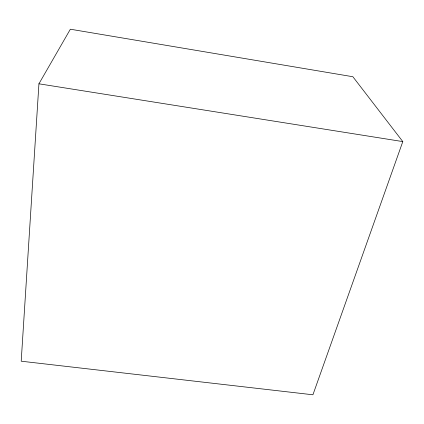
<?xml version="1.0" encoding="UTF-8"?>
<svg xmlns="http://www.w3.org/2000/svg" width="424" height="424" viewBox="0 0 424 424"><rect width="100%" height="100%" fill="white"/><g stroke="black" fill="none" stroke-linecap="round" stroke-linejoin="round"><path stroke-width="0.64" d="M38.934 83.804L21.2 361.206L312.923 394.786L402.8 141.595L352.874 76.733L70.358 29.214L38.934 83.804L402.8 141.595"/></g></svg>
